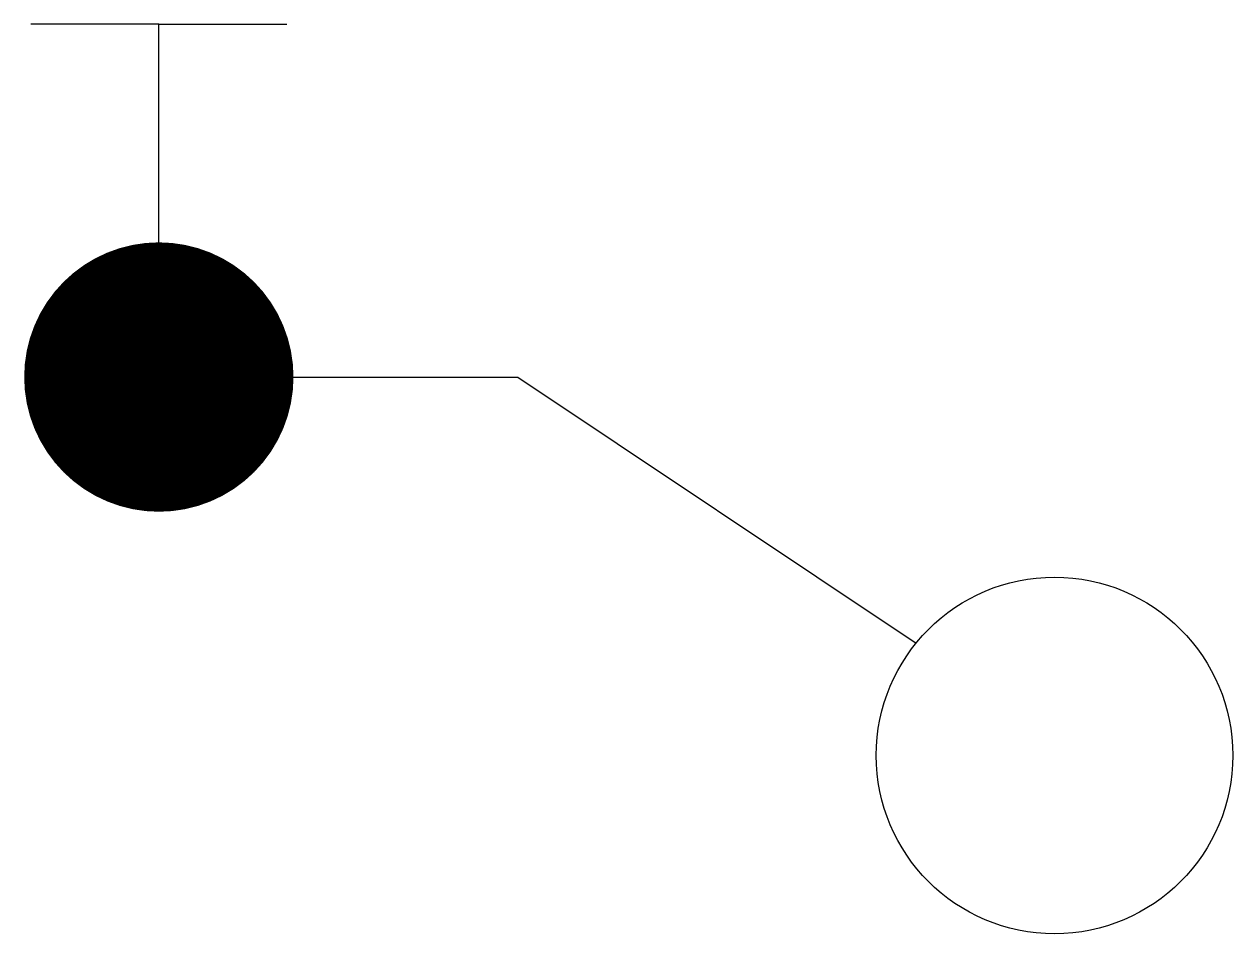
# Model space of a CAD drawing. Header units: millimetres. Extents: x -2888.814 to -2888.309, y 1172.624 to 1173.004.
import ezdxf

# ---------------------------------------------------------------- set-up
doc = ezdxf.new("R2010")
doc.units = ezdxf.units.MM
doc.header["$LTSCALE"] = 10
doc.linetypes.add('ES', pattern=[4.4, 1.6, -1.2, 1.6])
doc.layers.add('Hds_símbolos', color=2, linetype='Continuous')

msp = doc.modelspace()

# ---------------------------------------------------------------- linework, layer by layer
at = {"layer": 'Hds_símbolos', "color": 2}
for p, q in [((-2888.75727, 1173.00359), (-2888.81073, 1173.00359)), ((-2888.75727, 1172.85624), (-2888.75727, 1173.00359)), ((-2888.75727, 1173.00359), (-2888.7038, 1173.00359)), ((-2888.60727, 1172.85624), (-2888.441, 1172.74509))]:
    msp.add_line(p, q, dxfattribs=at)
at = {"layer": 'Hds_símbolos', "color": 2, "linetype": 'ES'}
msp.add_line((-2888.75727, 1172.85624), (-2888.60727, 1172.85624), dxfattribs=at)
at = {"layer": 'Hds_símbolos', "color": 1, "const_width": 0.05625}
msp.add_lwpolyline([(-2888.75727, 1172.82811, 1), (-2888.75727, 1172.88436, 1)], format="xyb", close=True, dxfattribs=at)
at = {"layer": 'Hds_símbolos', "color": 2}
msp.add_circle((-2888.38315, 1172.6982), 0.07447, dxfattribs=at)

doc.saveas('drawing.dxf')
